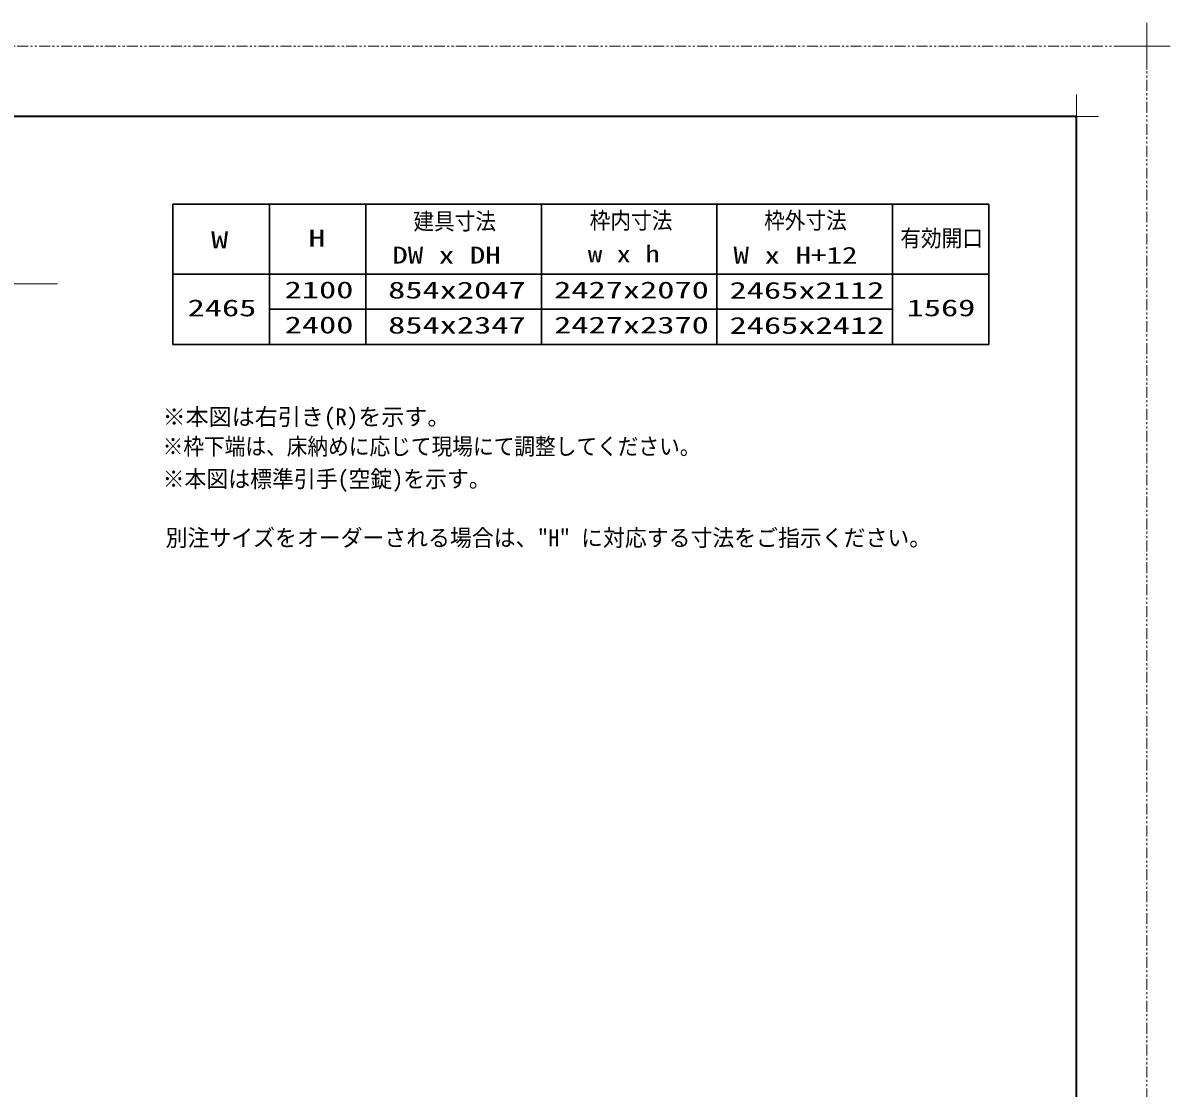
# Model space of a CAD drawing. Units: millimetres, scale not verified. Extents: x -1306 to 1306, y -607 to 607.
# Drawn here: x -253 to 400, y 0 to 607 of the extents above; entities that cross this region are included whole.
import ezdxf
from ezdxf.enums import TextEntityAlignment as Align

# ---------------------------------------------------------------- set-up
doc = ezdxf.new("R2010")
doc.units = ezdxf.units.MM
doc.header["$LTSCALE"] = 5
doc.linetypes.add('USER1', pattern=[2.5, 1.25, -0.25, 0.25, -0.25, 0.25, -0.25])
for name, color, linetype, lineweight in [('0-1_線(黄)', 2, 'Continuous', 15), ('0-3_陰線', 4, 'USER1', 9), ('0-D_線(白)', 7, 'Continuous', 30), ('1-4_DEFPOINTS', 7, 'Continuous', 5), ('1-7_図面枠', 7, 'Continuous', 35), ('1-8_一般', 7, 'Continuous', 5)]:
    doc.layers.add(name, color=color, linetype=linetype, lineweight=lineweight)
doc.styles.add('ＭＳ ゴシック', font='')
doc.styles.get('ＭＳ ゴシック').set_extended_font_data('MS Gothic')

# ---------------------------------------------------------------- blocks, each defined once
blk = doc.blocks.new('グループ-13-1')
at = {"layer": '1-8_一般'}
for p, q in [((62041.6, -14029.5), (62041.6, -13365.5)), ((61709.6, -13697.5), (62373.6, -13697.5))]:
    blk.add_line(p, q, dxfattribs=at)

msp = doc.modelspace()

# ---------------------------------------------------------------- linework, layer by layer
at = {"layer": '0-1_線(黄)'}
msp.add_line((-1242.578, 458.448), (-233.827, 458.448), dxfattribs=at)
at = {"layer": '0-3_陰線'}
for p, q in [((387.036, 594), (-1292.964, 594)), ((387.036, -594), (387.036, 594))]:
    msp.add_line(p, q, dxfattribs=at)
at = {"layer": '0-D_線(白)'}
for p, q in [((-167.964, 504), (-167.964, 424)), ((-167.964, 504), (297.036, 504)), ((-112.964, 504), (-112.964, 424)), ((-57.964, 504), (-57.964, 424)), ((42.036, 504), (42.036, 424)), ((142.036, 504), (142.036, 424)), ((242.036, 504), (242.036, 424)), ((297.036, 504), (297.036, 424)), ((-167.964, 464), (297.036, 464)), ((-112.964, 464), (-57.964, 464))]:
    msp.add_line(p, q, dxfattribs=at)
for points in [[(-112.964, 444), (-57.964, 444), (242.036, 444)], [(-167.964, 424), (-57.964, 424), (297.036, 424)]]:
    msp.add_lwpolyline(points, dxfattribs=at)
at = {"layer": '1-4_DEFPOINTS'}
for p, q in [((347.036, 541.55), (347.036, 566.45)), ((334.586, 554), (359.486, 554))]:
    msp.add_line(p, q, dxfattribs=at)
at = {"layer": '1-7_図面枠'}
msp.add_lwpolyline([(-1252.964, -554), (347.036, -554), (347.036, 554), (-1252.964, 554)], close=True, dxfattribs=at)

# ---------------------------------------------------------------- block references
at = {"layer": '0-3_陰線', "xscale": 0.04, "yscale": 0.04}
msp.add_blockref('グループ-13-1', (-2094.629, 1141.9), dxfattribs=at)

# ---------------------------------------------------------------- texts
at = {"layer": '0-1_線(黄)', "style": 'ＭＳ ゴシック'}
for s, height, width, p in [('建具寸法', 9.604, 0.9, (-30.965, 486.519)), ('枠内寸法', 9.604, 0.9, (69.562, 487.002)), ('枠外寸法', 9.604, 0.9, (168.954, 487.002)), ('有効開口', 9.604, 0.9, (246.543, 476.887)), ('W', 9.604, 1.5, (-146.217, 475.906)), ('H', 9.604, 1.5, (-90.826, 476.887)), ('DW x DH', 9.621, 1.35, (-42.972, 467.19)), ('w x h', 9.621, 1.25, (68.516, 467.877)), ('W x H+12', 9.621, 1.35, (151.51, 467.122)), ('2100', 9.604, 1.5, (-104.301, 447.408)), ('854x2047', 9.604, 1.5, (-45.324, 447.282)), ('2427x2070', 9.604, 1.5, (49.271, 447.348)), ('2465x2112', 9.604, 1.5, (149.271, 447.136)), ('2465', 9.604, 1.5, (-159.621, 437.121)), ('1569', 9.604, 1.5, (250.178, 437.157)), ('2400', 9.604, 1.5, (-104.301, 427.408)), ('854x2347', 9.604, 1.5, (-45.324, 427.282)), ('2427x2370', 9.604, 1.5, (49.271, 427.348)), ('2465x2412', 9.604, 1.5, (149.271, 427.136)), ('※枠下端は、床納めに応じて現場にて調整してください。', 9.604, 0.9, (-173.831, 358.157)), ('※本図は標準引手(空錠)を示す。', 9.621, 0.95, (-173.831, 339.585)), ('別注サイズをオーダーされる場合は、"H" に対応する寸法をご指示ください。', 9.621, 0.95, (-172.138, 306.052))]:
    msp.add_text(s, height=height, dxfattribs=dict(at, width=width)).set_placement(p, align=Align.BOTTOM_LEFT)
msp.add_text('※本図は右引き(R)を示す。', height=9.621, dxfattribs=at).set_placement((-173.831, 375.005), align=Align.BOTTOM_LEFT)

doc.saveas('drawing.dxf')
